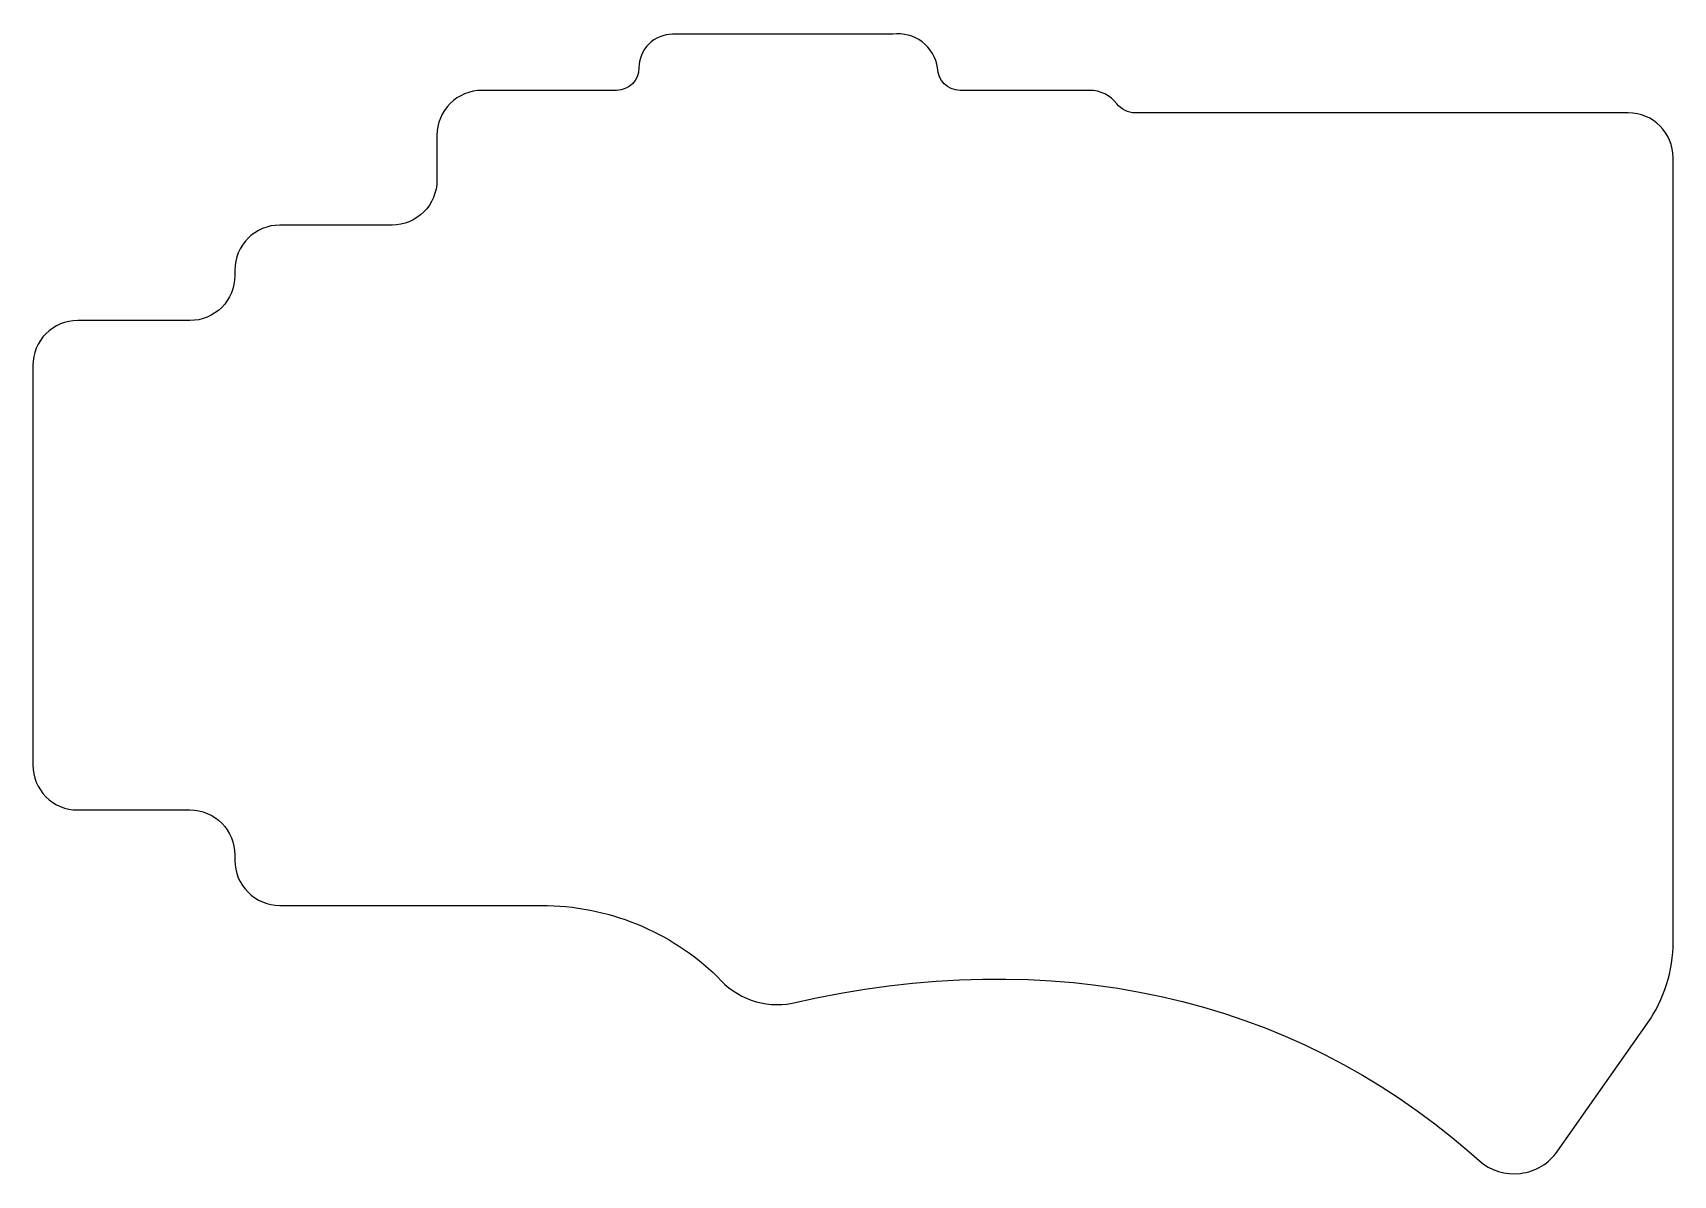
# Model space of a CAD drawing. Header units: millimetres. Extents: x 0 to 146, y 0 to 102.
import ezdxf

# ---------------------------------------------------------------- set-up
doc = ezdxf.new("R2010")
doc.units = ezdxf.units.MM
doc.layers.add('Layer_1', color=7, linetype='CONTINUOUS')

msp = doc.modelspace()

# ---------------------------------------------------------------- linework, layer by layer
at = {"layer": 'Layer_1', "color": 7}
for p, q in [((76.601534, 101.50991), (57.000752, 101.50991)), ((53.999972, 98.50913), (53.999972, 98.50913)), ((52.000752, 96.50991), (39.999972, 96.50991)), ((94.147227, 96.50991), (82.600754, 96.50991)), ((96.577224, 95.31307), (96.576498, 95.31402)), ((142.13278, 94.50991), (98.20873, 94.50991)), ((35.999972, 92.50991), (35.999972, 88.50991)), ((146.13278, 20.67788), (146.13278, 90.50991)), ((31.999972, 84.50991), (21.999972, 84.50991)), ((17.999972, 80.50991), (17.999972, 80.00991)), ((13.999972, 76.00991), (3.999972, 76.00991)), ((-0.000028, 72.00991), (-0.000028, 36.40835)), ((3.999972, 32.40835), (13.999972, 32.40835)), ((17.999972, 28.40835), (17.999972, 27.90835)), ((21.999972, 23.90835), (45.307779, 23.90835)), ((61.005127, 17.5377), (61.005151, 17.53768)), ((135.84014, 2.01702), (143.83443, 13.40411)), ((127.958956, 1.9396), (128.844908, 1.16733))]:
    msp.add_line(p, q, dxfattribs=at)
for points in [[(57.000752, 101.50991), (56.204896, 101.50991), (55.441635, 101.193757), (54.87888, 100.631002)], [(79.223016, 100.837947), (78.47287, 101.400703), (77.529895, 101.642415), (76.601534, 101.50991)], [(80.601534, 98.50913), (80.469029, 99.437491), (79.973161, 100.275192), (79.223016, 100.837947)], [(54.87888, 100.631002), (54.316125, 100.068247), (53.999972, 99.304986), (53.999972, 98.50913)], [(53.999972, 98.50913), (53.999972, 97.404991), (53.104891, 96.50991), (52.000752, 96.50991)], [(82.600754, 96.50991), (81.496615, 96.50991), (80.601534, 97.404991), (80.601534, 98.50913)], [(39.999972, 96.50991), (38.939106, 96.50991), (37.92169, 96.088483), (37.171545, 95.338337)], [(96.576498, 95.31402), (95.996231, 96.068072), (95.098701, 96.50991), (94.147227, 96.50991)], [(37.171545, 95.338337), (36.421399, 94.588192), (35.999972, 93.570776), (35.999972, 92.50991)], [(98.20873, 94.50991), (97.569717, 94.509909), (96.966934, 94.806648), (96.577224, 95.31307)], [(146.13278, 90.50991), (146.13278, 92.719049), (144.341919, 94.50991), (142.13278, 94.50991)], [(35.999972, 88.50991), (35.999972, 87.449044), (35.578545, 86.431628), (34.828399, 85.681483)], [(34.828399, 85.681483), (34.078254, 84.931337), (33.060838, 84.50991), (31.999972, 84.50991)], [(19.171545, 83.338337), (18.421399, 82.588192), (17.999972, 81.570776), (17.999972, 80.50991)], [(21.999972, 84.50991), (20.939106, 84.50991), (19.92169, 84.088483), (19.171545, 83.338337)], [(17.999972, 80.00991), (17.999972, 78.949044), (17.578545, 77.931628), (16.828399, 77.181483)], [(3.999972, 76.00991), (2.939106, 76.00991), (1.92169, 75.588483), (1.171545, 74.838337)], [(16.828399, 77.181483), (16.078254, 76.431337), (15.060838, 76.00991), (13.999972, 76.00991)], [(1.171545, 74.838337), (0.421399, 74.088192), (-0.000028, 73.070776), (-0.000028, 72.00991)], [(-0.000028, 36.40835), (-0.000028, 35.347484), (0.421399, 34.330068), (1.171545, 33.579923)], [(1.171545, 33.579923), (1.92169, 32.829777), (2.939106, 32.40835), (3.999972, 32.40835)], [(13.999972, 32.40835), (15.060838, 32.40835), (16.078254, 31.986923), (16.828399, 31.236777)], [(16.828399, 31.236777), (17.578545, 30.486632), (17.999972, 29.469216), (17.999972, 28.40835)], [(17.999972, 27.90835), (17.999972, 26.847484), (18.421399, 25.830068), (19.171545, 25.079923)], [(19.171545, 25.079923), (19.92169, 24.329777), (20.939106, 23.90835), (21.999972, 23.90835)], [(45.307779, 23.90835), (51.169868, 23.908349), (56.801021, 21.622988), (61.005127, 17.5377)], [(67.646456, 15.1896), (90.865496, 20.56238), (111.994312, 15.85582), (127.958956, 1.9396)], [(143.83443, 13.40411), (145.330215, 15.534709), (146.132779, 18.074647), (146.13278, 20.67788)], [(61.005151, 17.53768), (62.633949, 15.615258), (65.171292, 14.718163), (67.646456, 15.1896)], [(132.531693, 0.034804), (133.865586, 0.196828), (135.068068, 0.917281), (135.84014, 2.01702)], [(128.844908, 1.16733), (129.857808, 0.284406), (131.1978, -0.12722), (132.531693, 0.034804)]]:
    msp.add_open_spline(points, degree=3, dxfattribs=at)

doc.saveas('drawing.dxf')
